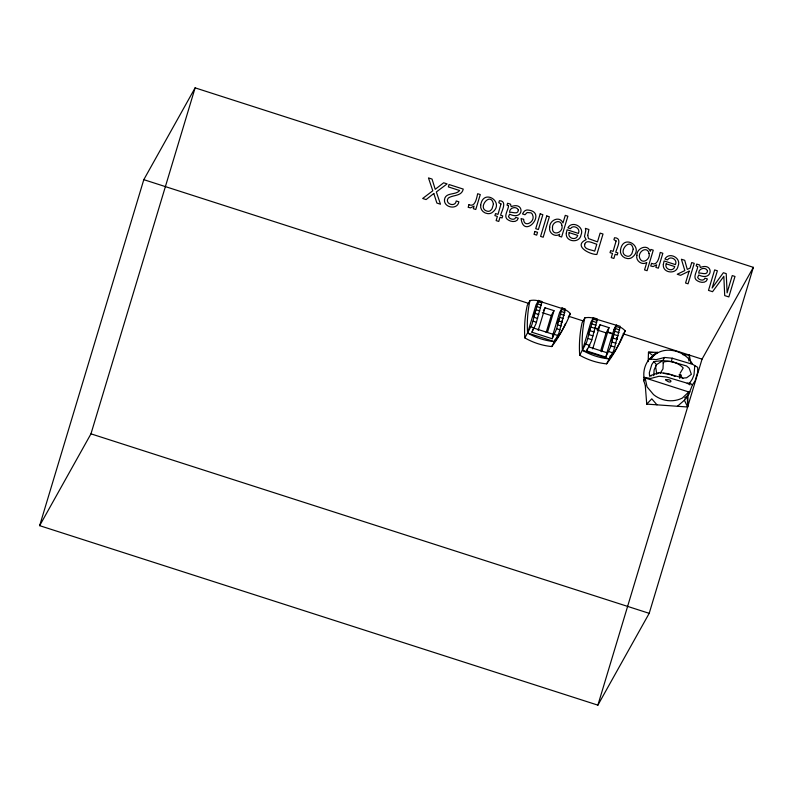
<?xml version="1.0" encoding="UTF-8"?>
<svg xmlns="http://www.w3.org/2000/svg" width="793" height="793" viewBox="0 0 793 793"><rect width="100%" height="100%" fill="white"/><g stroke="black" fill="none" stroke-linecap="round" stroke-linejoin="round"><path stroke-width="1.19" d="M648.168 361.638L648.486 352.201L657.625 352.35L653.343 355.095L657.625 352.35M688.086 394.032L687.64 406.997L646.741 404.113L645.304 385.864M680.047 373.344L683.209 367.982C678.798 362.926 669.679 359.873 663.305 362.173L662.978 368.854L660.242 373.255M679.75 378.459L679.908 374.772L681.246 375.198L678.927 374.94M645.343 385.586L643.757 380.739L643.966 377.309L650.666 378.459L659.052 376.259L666.675 377.032L687.174 383.197L690.059 384.892M653.759 375.704L654.116 369.895L656.515 364.671L662.779 360.597L664.643 357.465L672.256 358.218L692.765 364.384L697.671 367.328L697.751 372.026L695.094 380.937L692.477 384.783L688.512 394.845L684.557 397.977M688.512 394.845L688.74 391.96L645.115 377.934L643.757 380.739M688.8 360.954L689.385 355.086L682.565 354.6M524.847 337.907L531.915 324.674L538.556 300.428L541.916 301.509L541.708 302.886L536.078 323.494L531.984 332.257L552.166 338.74L556.567 329.026L562.098 308.001L565.468 309.082L558.827 333.328L551.759 346.561A64.511 61.596 29.2 0 1 524.847 337.907A121.547 116.046 29.2 0 1 527.236 305.474L529.972 300.577A17.634 16.831 29.2 0 1 538.992 301.023M579.693 355.205L586.761 341.971L593.402 317.725L597.317 318.984L597.109 320.362L591.479 340.97L586.701 350.952L605.763 357.088L610.541 347.096L616.389 325.11L620.304 326.379L613.673 350.625L606.605 363.858A64.511 61.596 29.2 0 1 579.693 355.205A121.547 116.046 29.2 0 1 582.082 322.771L584.818 317.874A17.634 16.831 29.2 0 1 593.838 318.32M561.89 321.373L562.049 320.808M616.895 338.105L616.538 339.305M651.658 375.793L649.566 375.882L649.328 372.75L651.767 364.611L653.809 361.588L662.779 360.597L671.294 361.529L672.256 358.218M39.65 525.66L143.801 179.664L195.118 87.854L753.35 267.34L649.199 613.336L597.882 705.146L39.65 525.66L90.967 433.84L195.118 87.854M531.984 332.257L532.955 329.006M538.199 330.433L545.019 307.783L553.99 310.668L547.517 332.188M546.139 332.564L551.254 315.574L553.99 310.668M552.166 338.74L553.464 334.418L533.283 327.925M555.209 339.325L554.505 341.664A64.511 61.596 29.2 0 1 527.593 333.01A121.547 116.046 29.2 0 1 529.972 300.577M586.701 350.952L587.355 348.791M592.708 348.87L600.033 324.773L609.004 327.658L601.679 351.755M600.638 350.992L606.1 332.872L609.004 327.658M616.389 325.11L614.05 329.283L606.724 353.371L607.061 352.756L589.12 346.997M605.763 357.088L607.061 352.756M595.563 318.955L615.913 325.14L614.615 329.462L614.05 329.283M610.402 355.442L609.341 358.961A64.511 61.596 29.2 0 1 582.439 350.308A121.547 116.046 29.2 0 1 584.818 317.874M597.882 705.146L702.033 359.16L753.35 267.34M538.15 314.434L538.338 313.81M593.551 331.91L593.749 331.286M561.077 323.812L561.275 323.266M616.478 338.512L616.676 337.957M651.697 357.673L652.738 355.522L648.486 352.201L653.035 352.518M538.556 300.428L536.048 304.899L527.593 333.01L554.505 341.664A121.547 116.046 29.2 0 0 570.345 313.552A17.634 16.831 29.2 0 0 564.388 309.31M543.374 310.727L545.019 307.783M562.098 308.001L559.6 312.472L552.443 336.252L553.464 334.418M568.145 317.478L570.345 313.552M593.402 317.725L590.894 322.196L582.439 350.308L609.341 358.961A121.547 116.046 29.2 0 0 625.181 330.85A17.634 16.831 29.2 0 0 620.869 327.44M598.289 327.906L600.033 324.773M622.991 334.775L625.181 330.85M687.174 383.197L689.603 383.088L692.21 379.242L693.994 374.94L694.787 365.642M684.389 400.227L687.343 396.837L687.64 406.997L684.389 400.227L677.42 406.274M654.493 354.56L649.447 358.912L656.277 359.616L664.643 357.465M646.741 404.113L651.787 398.82L656.961 404.836M656.495 374.137L659.221 372.571L667.686 373.622L682.991 378.083L686.639 377.775L691.367 374.326L689.186 368.22L686.599 365.989L671.294 361.529M649.566 375.882L659.221 372.571M690.039 392L688.74 391.96L682.317 398.076A26.219 25.029 29.2 0 1 667.587 400.594A26.506 25.307 29.2 0 1 653.571 394.636L647.048 386.845L645.115 377.934M663.434 373.285L670.452 374.653M540.717 301.657L560.899 308.15A17.634 16.831 29.2 0 1 562.673 308.636M593.194 319.103L597.109 320.362M616.171 326.498L620.096 327.757M538.348 301.806L541.708 302.886M561.89 309.379L565.26 310.459M592.738 321.264L596.663 322.533M615.725 328.659L619.65 329.918M537.892 303.977L541.262 305.057M561.444 311.54L564.804 312.62M143.801 179.664L528.911 303.491M568.958 316.367L583.093 320.907M623.129 333.784L702.033 359.16M592.093 323.98L596.009 325.239M615.081 331.375L618.996 332.634M537.248 306.683L540.608 307.763M560.79 314.256L564.16 315.336M594.7 327.806L598.735 329.105M607.706 331.989L612.751 333.605M594.532 328.114L598.566 329.402M607.537 332.287L612.583 333.912M591.251 327.172L595.176 328.431M614.238 334.567L618.163 335.826M536.405 309.875L539.775 310.955M559.957 317.448L563.317 318.528M597.129 329.987L606.1 332.872M542.283 312.69L551.254 315.574M590.25 330.76L594.175 332.019M613.237 338.155L617.162 339.414M535.404 313.463L538.774 314.543M558.956 321.036L562.316 322.117M589.12 334.656L593.035 335.915M612.107 342.041L616.022 343.31M534.274 317.359L537.634 318.439M557.816 324.932L561.186 326.012M587.96 338.472L591.885 339.731M610.947 345.867L614.872 347.126M533.114 321.175L536.474 322.255M556.656 328.748L560.027 329.829M585.858 344.182L589.784 345.441M608.846 351.567L612.771 352.835M531.013 326.885L534.373 327.965M554.565 334.458L557.925 335.538M90.967 433.84L649.199 613.336M671.423 374.98L675.041 376.358M689.603 383.088L692.477 384.783M653.809 361.588L656.515 364.671L655.583 366.505L656.604 373.126M679.908 374.772L682.872 378.598M692.448 364.076C684.805 349.336 660.896 344.291 650.795 359.15L650.547 357.663M663.196 362.738L663.463 363.392M689.385 355.086L690.644 362.827M622.446 335.756A121.547 116.046 29.2 0 1 606.605 363.858M565.538 323.445A121.547 116.046 29.2 0 1 551.759 346.561M643.966 377.389A26.219 25.029 29.2 0 1 649.467 358.902M523.628 219.364C523.925 228.424 535.81 221.693 532.589 214.943A3.36 3.202 29.2 0 0 530.913 212.831L527.107 212.544L525.016 214.734L522.488 213.922L524.014 211.602A5.591 5.333 29.2 0 1 527.067 209.976C548.786 211.087 523.826 240.566 521.09 218.551L523.628 219.364M561.84 225.172C564.12 232.636 551.769 236.839 552.473 227.878C551.75 222.189 560.552 218.561 561.84 225.172M444.486 199.677C443.565 207.687 457.541 210.343 458.869 201.799L456.223 200.946C455.39 207.875 444.04 203.672 448.342 198.032C453.13 194.672 461.665 196.555 463.251 189.091L449.046 184.521L448.332 186.89L459.633 190.528C455.866 195.455 445.448 191.926 444.486 199.677M566.301 233.132C565.131 242.103 579.752 243.738 581.041 234.827C584.758 226.917 572.06 220.117 567.877 227.859L570.435 228.681C573.309 224.151 580.942 228.394 578.404 233.42L567.064 229.772L566.301 233.132M663.345 264.337C662.165 273.298 676.786 274.943 678.074 266.032C681.792 258.112 669.094 251.312 664.911 259.063L667.468 259.886C670.343 255.346 677.985 259.589 675.438 264.614L664.098 260.966L663.345 264.337M649.061 253.443C650.736 258.964 642.637 264.723 639.872 258.518C636.838 252.124 647.177 245.206 649.061 253.443M508.531 205.774C508.442 210.175 502.514 217.024 508.412 220.097C511.475 222.03 517.195 222.615 518.285 218.154L515.856 217.371C514.677 220.712 509.532 219.284 508.482 216.608L509.641 214.179C524.014 221.207 524.976 201.095 511.158 206.666L510.543 204.197L507.579 203.266L507.024 205.119L508.531 205.774M697.671 266.587C697.582 270.988 691.655 277.837 697.553 280.91C700.625 282.843 706.335 283.428 707.425 278.967L704.997 278.184C703.817 281.525 698.673 280.098 697.632 277.421L698.782 274.993C713.155 282.021 714.116 261.908 700.298 267.479L699.684 265.011L696.73 264.079L696.165 265.933L697.671 266.587M480.697 205.149C479.904 209.352 483.472 213.208 487.556 213.595A6.721 6.413 29.2 0 0 491.928 212.702C505.934 202.651 483.234 187.544 480.697 205.149M620.493 250.092C619.71 254.295 623.278 258.161 627.362 258.538A6.721 6.413 29.2 0 0 631.724 257.656C645.74 247.604 623.04 232.498 620.493 250.092M549.708 227.294C548.28 232.745 555.1 237.771 559.68 234.213L559.075 236.185L561.613 236.998L567.867 216.202L565.27 215.369L562.971 222.982C559.868 215.409 549.351 220.127 549.708 227.294M636.888 255.336C635.391 260.758 642.161 265.724 646.781 262.473L644.55 269.898L647.078 270.71L653.263 250.182L650.865 249.408L650.29 251.322C647.514 243.51 636.591 248.12 636.888 255.336M500.988 203.95L497.994 214.378L495.526 213.585L494.911 215.627L497.38 216.43L496.121 220.593L498.757 221.435L500.006 217.272L502.098 217.946L502.722 215.894L500.621 215.22C501.582 211.166 507.778 200.877 499.402 200.708L498.807 202.691L500.988 203.95M518.374 210.105C518.126 214.982 512.456 211.741 509.592 212.316C509.275 207.488 516.699 205.714 518.374 210.105M616.111 240.963L613.118 251.391L610.65 250.598L610.035 252.65L612.503 253.443L611.244 257.606L613.881 258.449L615.13 254.285L617.232 254.959L617.846 252.917L615.745 252.243C616.716 248.179 622.901 237.89 614.525 237.731L613.931 239.704L616.111 240.963M707.515 270.919C707.267 275.805 701.597 272.554 698.742 273.129C698.425 268.302 705.839 266.527 707.515 270.919M533.748 315.832L535.315 311.124L533.748 315.832M557.301 323.405L558.867 318.697L557.301 323.405M588.594 333.129L590.2 328.441L588.594 333.129M611.581 340.524L613.148 335.816L611.581 340.524M569.136 232.627C566.985 238.187 576.233 241.26 577.73 235.382L569.136 232.627M666.17 263.821C664.019 269.382 673.267 272.465 674.774 266.587L666.17 263.821M587.732 235.382L588.475 238.564L597.486 241.875L600.132 233.102L603.007 234.024L596.851 254.484C589.655 254.593 572.804 245.771 586.156 239.635L584.491 236.552L585.789 230.367L585.383 228.354L588.902 229.494L587.732 235.382M493.405 204.257L492.056 208.737L490.659 210.413A3.727 3.559 29.2 0 1 487.814 211.305C475.85 209.015 491.055 190.34 493.405 204.257M633.21 249.21L631.862 253.691L630.465 255.366A3.727 3.559 29.2 0 1 627.61 256.258C615.655 253.958 630.851 235.293 633.21 249.21M665.614 379.807C671.403 385.358 673.931 378.757 665.654 379.758M584.689 244.234C583.301 249.706 591.697 249.597 594.691 251.183L596.792 244.185C593.541 243.669 586.384 238.812 584.689 244.234M728.608 287.661L727.122 292.865L726.219 273.644L723.375 272.723L712.124 288.037L717.378 270.8L714.652 269.917L708.486 290.387L712.56 291.695L723.831 276.341L724.713 295.601L728.836 296.929L734.992 276.46L732.246 275.577L728.608 287.661M468.97 204.673L468.167 207.32L470.527 207.865L474.085 206.111L473.312 208.688L475.78 209.481L480.271 194.563L477.664 193.73C476.702 197.586 475.334 207.786 468.97 204.673M534.898 231.457L534.036 234.292L536.683 235.144L537.545 232.299L534.898 231.457M540.202 213.832L535.731 228.681L538.378 229.534L542.848 214.685L540.202 213.832M546.744 215.934L540.588 236.403L543.185 237.236L549.351 216.776L546.744 215.934M651.539 263.375L650.736 266.022L653.095 266.567L656.654 264.812L655.88 267.39L658.349 268.183L662.839 253.264L660.242 252.422C659.27 256.288 657.903 266.478 651.539 263.375M689.137 271.127L685.558 283.012L688.056 283.815L694.222 263.355L691.724 262.552L690.039 268.153L687.273 269.372L684.716 260.292L681.385 259.232L684.835 270.572L677.232 274.249L680.553 275.32L689.137 271.127M433.811 193.482L426.079 199.578L422.659 198.478L432.78 190.796L428.468 177.91L432.036 179.059L435.228 189.309L443.644 182.786L447.113 183.897L436.348 191.946L440.472 204.207L436.874 203.058L433.811 193.482"/></g></svg>
